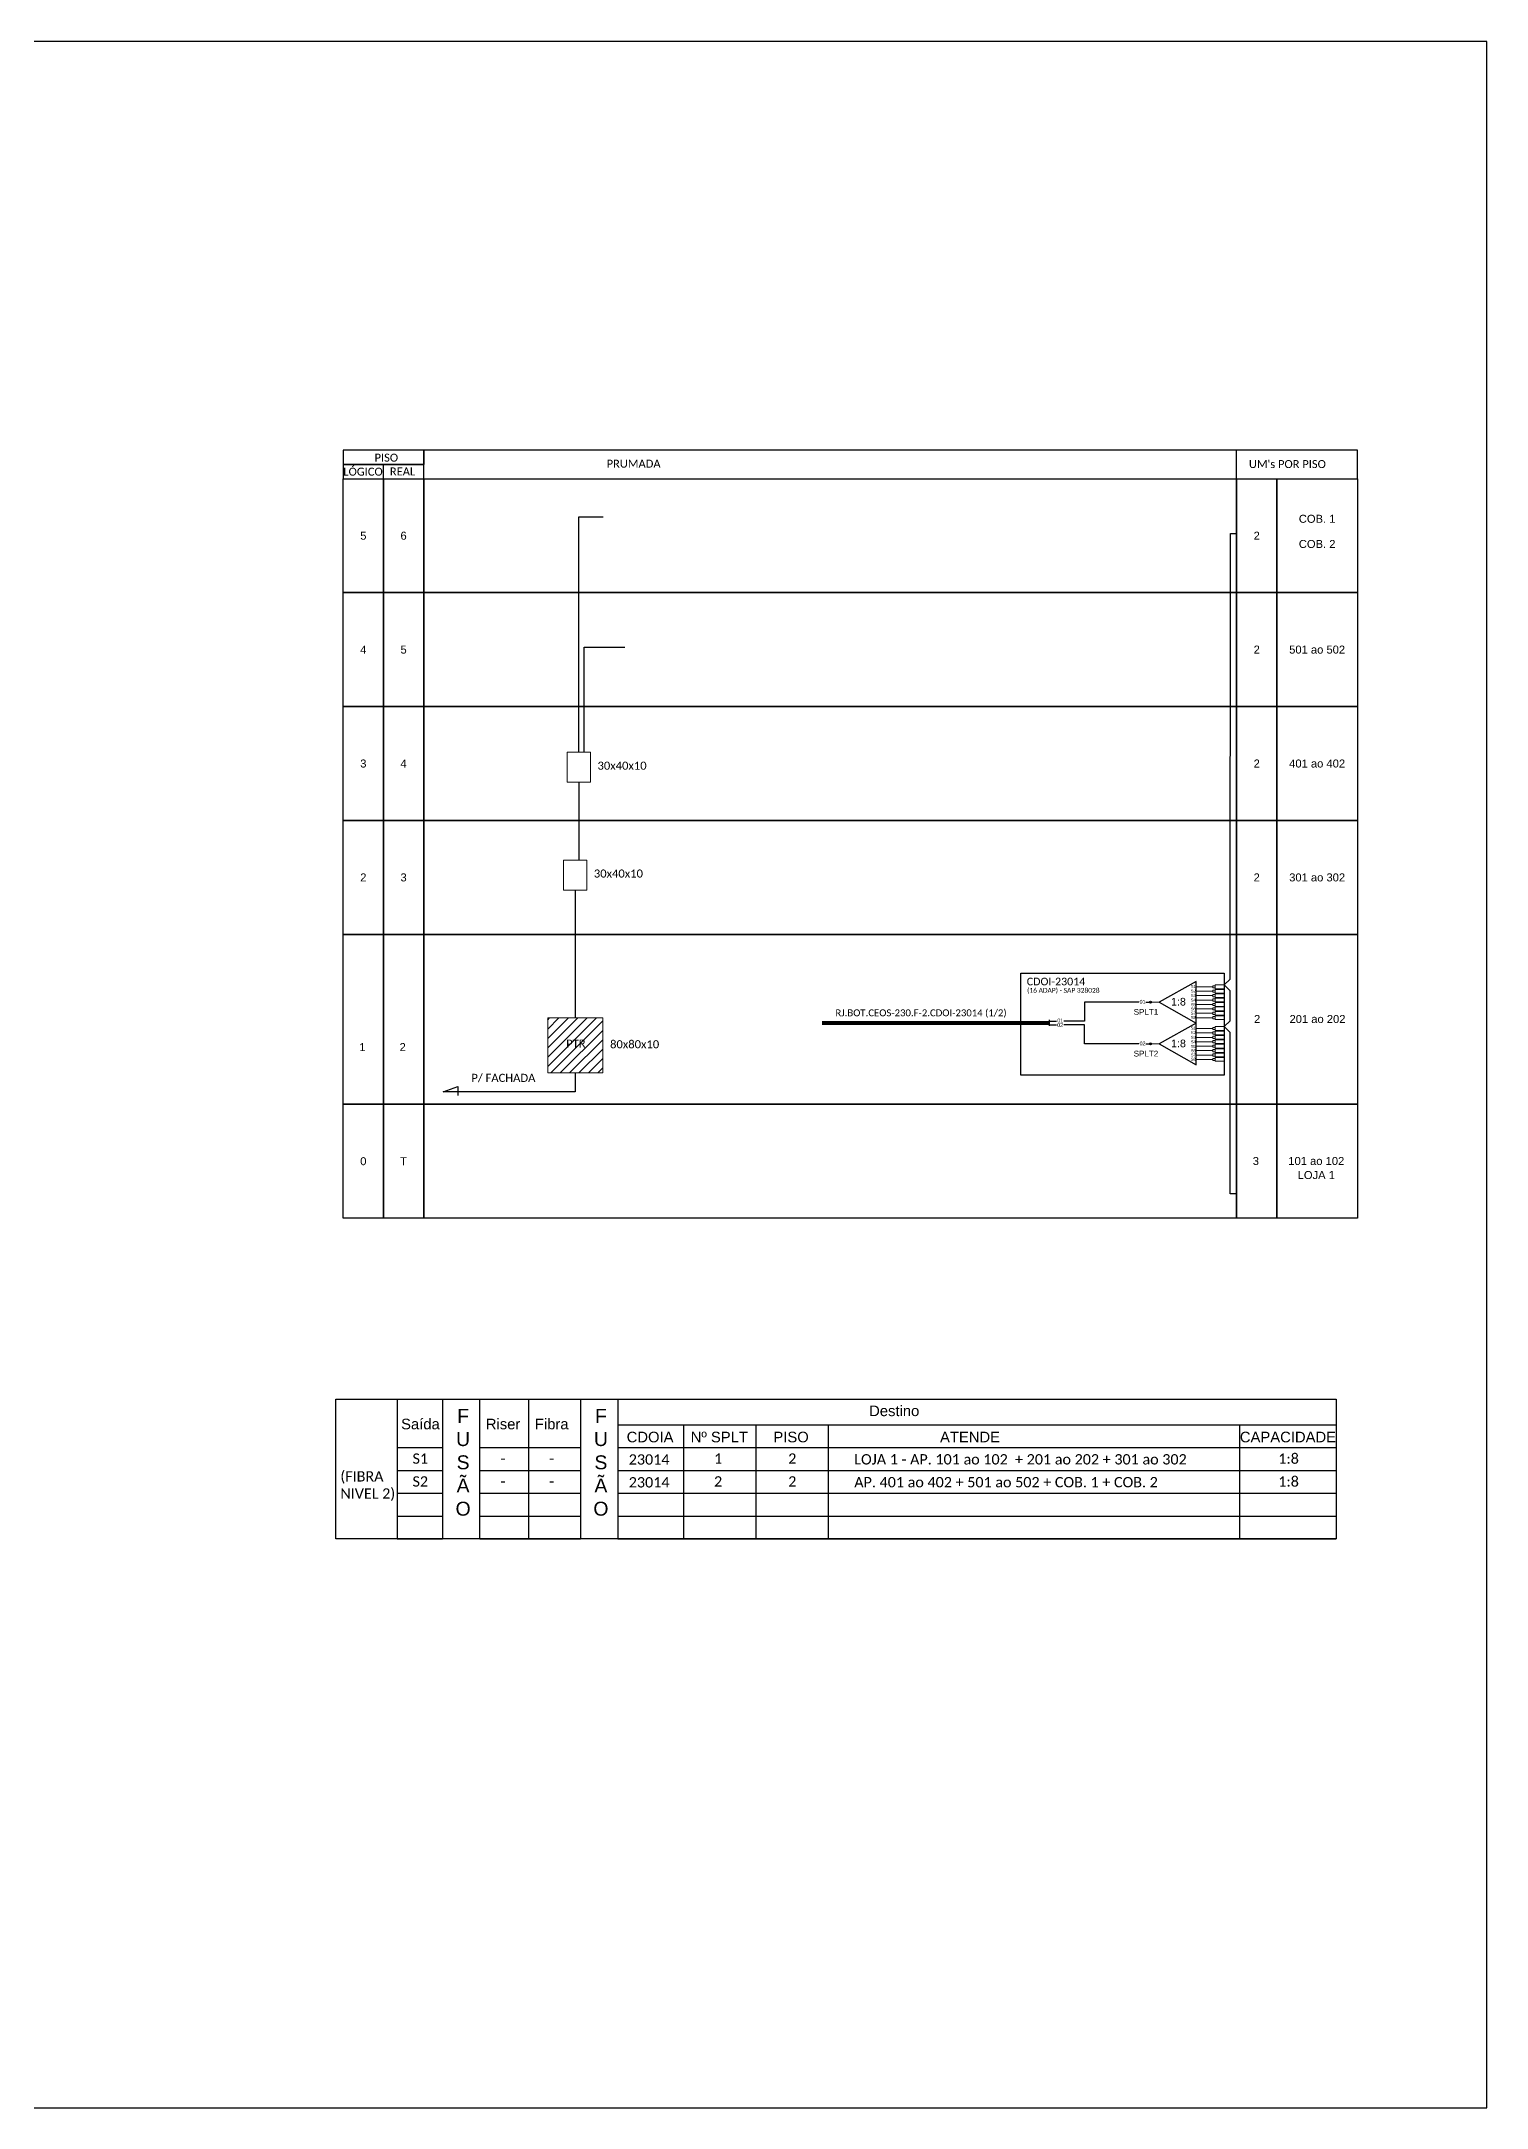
# Model space of a CAD drawing. Extents: x -89 to 749, y 705 to 1299.
# Drawn here: x 334 to 749, y 705 to 1299 of the extents above; entities that cross this region are included whole.
import ezdxf
from ezdxf.enums import TextEntityAlignment as Align

# ---------------------------------------------------------------- set-up
doc = ezdxf.new("R2010")
doc.units = 0
doc.styles.add('ARIAL', font='arial.ttf')
doc.styles.add('WMF-Calibri0', font='calibri.ttf')

# ---------------------------------------------------------------- blocks, each defined once
blk = doc.blocks.new('SPLT_1-8_SC-APC')
at = {"color": 1}
blk.add_lwpolyline([(-7.37, -2.1), (-17.04, -7.55), (-7.37, -13), (-7.37, -2.1)], dxfattribs=at)
at = {"color": 3, "lineweight": 0}
for points in [[(-2.99, -3.51), (-7.37, -3.51)], [(-7.37, -4.66), (-2.99, -4.66)], [(-2.41, -3.02), (-2.41, -4)], [(-2.41, -3.02), (0, -3.02)], [(-2.41, -4), (0, -4)], [(-2.41, -4.17), (-2.41, -5.16)], [(-2.41, -4.17), (0, -4.17)], [(-2.41, -5.16), (0, -5.16)], [(-2.41, -5.32), (-2.41, -6.31)], [(-2.41, -5.32), (0, -5.32)], [(-7.37, -5.82), (-2.99, -5.82)], [(-7.37, -6.97), (-2.99, -6.97)], [(-7.37, -8.12), (-2.99, -8.12)], [(-7.37, -9.28), (-2.99, -9.28)], [(-7.37, -10.43), (-2.99, -10.43)], [(-2.41, -6.31), (0, -6.31)], [(-2.41, -6.48), (-2.41, -7.46)], [(-2.41, -6.48), (0, -6.48)], [(-2.41, -7.46), (0, -7.46)], [(-2.41, -7.63), (-2.41, -8.62)], [(-2.41, -7.63), (0, -7.63)], [(-2.41, -8.62), (0, -8.62)], [(-2.41, -8.78), (-2.41, -9.77)], [(-2.41, -8.78), (0, -8.78)], [(-2.41, -9.77), (0, -9.77)], [(-2.41, -9.94), (-2.41, -10.92)], [(-2.41, -9.94), (0, -9.94)], [(-7.37, -11.58), (-2.99, -11.58)], [(-2.41, -10.92), (0, -10.92)], [(-2.41, -11.09), (-2.41, -12.08)], [(-2.41, -11.09), (0, -11.09)], [(-2.41, -12.08), (0, -12.08)]]:
    blk.add_lwpolyline(points, dxfattribs=at)
for points in [[(-2.99, -3.22), (-2.41, -3.22), (-2.41, -3.8), (-2.99, -3.8)], [(-2.99, -4.38), (-2.41, -4.38), (-2.41, -4.95), (-2.99, -4.95)], [(-2.99, -5.53), (-2.41, -5.53), (-2.41, -6.1), (-2.99, -6.1)], [(-2.99, -6.68), (-2.41, -6.68), (-2.41, -7.26), (-2.99, -7.26)], [(-2.99, -7.84), (-2.41, -7.84), (-2.41, -8.41), (-2.99, -8.41)], [(-2.99, -8.99), (-2.41, -8.99), (-2.41, -9.56), (-2.99, -9.56)], [(-2.99, -10.14), (-2.41, -10.14), (-2.41, -10.72), (-2.99, -10.72)], [(-2.99, -11.3), (-2.41, -11.3), (-2.41, -11.87), (-2.99, -11.87)]]:
    blk.add_lwpolyline(points, close=True, dxfattribs=at)
at = {"color": 1, "lineweight": 0}
blk.add_lwpolyline([(-17.04, -7.55), (-19.26, -7.55)], dxfattribs=at)
at = {"color": 1, "style": 'ARIAL'}
for s, height, p in [('S1', 0.75, (-8.74, -3.78)), ('S2', 0.75, (-8.74, -4.97)), ('1:8', 2, (-13.91, -8.4)), ('S3', 0.75, (-8.74, -6.18)), ('S4', 0.75, (-8.74, -7.36)), ('S5', 0.75, (-8.74, -8.57)), ('S6', 0.75, (-8.74, -9.69)), ('S7', 0.75, (-8.74, -10.78)), ('S8', 0.75, (-8.74, -11.9))]:
    blk.add_text(s, height=height, dxfattribs=at).set_placement(p)

msp = doc.modelspace()

# ---------------------------------------------------------------- hatches: boundary and pattern name
h = msp.add_hatch(color=3)
h.dxf.hatch_style = 1
edge = h.paths.add_edge_path()
edge.add_arc((652.65, 1022.79), 0.282, 0, 360)
h = msp.add_hatch()
h.set_pattern_fill('ANSI31', color=1, scale=0.6)
h.set_pattern_definition([(45, (-297.215, 3689.5789), (-1.3470384, 1.3470384), [])])
h.paths.add_polyline_path([(495.2, 1002.52), (495.2, 1018.32), (479.39, 1018.32), (479.39, 1002.52)])
h.paths.add_polyline_path([(484.12, 1009.15), (490.93, 1009.15), (490.93, 1012.62), (484.12, 1012.62)], flags=24)
h = msp.add_hatch(color=3)
h.dxf.hatch_style = 1
edge = h.paths.add_edge_path()
edge.add_arc((652.65, 1010.8), 0.282, 0, 360)

# ---------------------------------------------------------------- linework, layer by layer
at = {"color": 3}
msp.add_line((623.55, 1017.38), (625.6, 1017.38), dxfattribs=at)
at = {"color": 2}
for p, q in [((633.67, 1016.28), (627.72, 1016.28)), ((633.67, 1010.8), (633.67, 1016.28)), ((649.26, 1010.8), (633.67, 1010.8))]:
    msp.add_line(p, q, dxfattribs=at)
at = {"color": 7}
for p, q in [((449.21, 908.65), (449.21, 868.52)), ((473.91, 908.65), (473.91, 868.52)), ((488.82, 908.65), (488.82, 868.52)), ((499.54, 908.65), (499.54, 868.52)), ((518.41, 901.35), (518.41, 868.52)), ((539.21, 901.35), (539.21, 868.52)), ((559.97, 901.35), (559.97, 868.52)), ((678.24, 901.35), (678.24, 868.52))]:
    msp.add_line(p, q, dxfattribs=at)
for points in [[(-89.32, 705.02), (749.25, 705.02), (749.25, 1299.02), (-89.32, 1299.02), (-89.32, 705.02)], [(432.19, 1173.28), (432.19, 1177.39)], [(443.77, 1173.28), (712.14, 1173.28), (712.14, 1181.51), (443.77, 1181.51), (443.77, 1181.51), (443.77, 1177.39)], [(677.38, 1173.28), (677.38, 1181.51)]]:
    msp.add_lwpolyline(points)
for points in [[(420.62, 1177.39), (443.77, 1177.39), (443.77, 1181.51), (420.62, 1181.51)], [(420.62, 1173.28), (443.77, 1173.28), (443.77, 1177.39), (420.62, 1177.39)]]:
    msp.add_lwpolyline(points, close=True)
at = {"color": 255}
for points in [[(420.62, 1173.28), (432.19, 1173.28), (432.19, 1140.54), (420.62, 1140.54)], [(432.19, 1173.28), (443.77, 1173.28), (443.77, 1140.54), (432.19, 1140.54)], [(443.77, 1173.28), (677.38, 1173.28), (677.38, 1140.54), (443.77, 1140.54)], [(677.38, 1173.28), (688.96, 1173.28), (688.96, 1140.54), (677.38, 1140.54)], [(688.96, 1173.28), (712.1, 1173.28), (712.1, 1140.54), (688.96, 1140.54)], [(420.62, 1140.54), (432.19, 1140.54), (432.19, 1107.79), (420.62, 1107.79)], [(432.19, 1140.54), (443.77, 1140.54), (443.77, 1107.79), (432.19, 1107.79)], [(443.77, 1140.54), (677.38, 1140.54), (677.38, 1107.79), (443.77, 1107.79)], [(677.38, 1140.54), (688.96, 1140.54), (688.96, 1107.79), (677.38, 1107.79)], [(688.96, 1140.54), (712.1, 1140.54), (712.1, 1107.79), (688.96, 1107.79)], [(420.62, 1107.79), (432.19, 1107.79), (432.19, 1075.05), (420.62, 1075.05)], [(432.19, 1107.79), (443.77, 1107.79), (443.77, 1075.05), (432.19, 1075.05)], [(443.77, 1107.79), (677.38, 1107.79), (677.38, 1075.05), (443.77, 1075.05)], [(677.38, 1107.79), (688.96, 1107.79), (688.96, 1075.05), (677.38, 1075.05)], [(688.96, 1107.79), (712.1, 1107.79), (712.1, 1075.05), (688.96, 1075.05)], [(420.62, 1075.05), (432.19, 1075.05), (432.19, 1042.31), (420.62, 1042.31)], [(432.19, 1075.05), (443.77, 1075.05), (443.77, 1042.31), (432.19, 1042.31)], [(443.77, 1075.05), (677.38, 1075.05), (677.38, 1042.31), (443.77, 1042.31)], [(677.38, 1075.05), (688.96, 1075.05), (688.96, 1042.31), (677.38, 1042.31)], [(688.96, 1075.05), (712.1, 1075.05), (712.1, 1042.31), (688.96, 1042.31)], [(420.62, 1042.31), (432.19, 1042.31), (432.19, 993.47), (420.62, 993.47)], [(432.19, 1042.31), (443.77, 1042.31), (443.77, 993.47), (432.19, 993.47)], [(443.77, 1042.31), (677.38, 1042.31), (677.38, 993.47), (443.77, 993.47)], [(677.38, 1042.31), (688.96, 1042.31), (688.96, 993.47), (677.38, 993.47)], [(688.96, 1042.31), (712.1, 1042.31), (712.1, 993.47), (688.96, 993.47)], [(420.62, 993.47), (432.19, 993.47), (432.19, 960.73), (420.62, 960.73)], [(432.19, 993.47), (443.77, 993.47), (443.77, 960.73), (432.19, 960.73)], [(443.77, 993.47), (677.38, 993.47), (677.38, 960.73), (443.77, 960.73)], [(677.38, 993.47), (688.96, 993.47), (688.96, 960.73), (677.38, 960.73)], [(688.96, 993.47), (712.1, 993.47), (712.1, 960.73), (688.96, 960.73)]]:
    msp.add_lwpolyline(points, close=True, dxfattribs=at)
at = {"color": 3}
for points in [[(488.35, 1094.67), (488.35, 1162.32), (495.37, 1162.32)], [(677.37, 967.74), (675.56, 967.74), (675.56, 1014.13), (673.84, 1015.78), (675.56, 1017.44), (675.56, 1026.11), (673.84, 1027.77), (675.56, 1029.43), (675.6, 1157.55), (677.42, 1157.55)], [(489.86, 1094.67), (489.86, 1124.84), (501.61, 1124.84)], [(488.35, 1086.05), (488.35, 1063.66)], [(487.29, 1055.04), (487.29, 1018.32)], [(649.26, 1022.79), (633.67, 1022.79), (633.67, 1017.38), (627.71, 1017.38)], [(651.33, 1022.79), (652.65, 1022.79)], [(487.29, 1002.52), (487.29, 997.03), (449.34, 997.03), (453.58, 998.54), (453.58, 995.94)]]:
    msp.add_lwpolyline(points, dxfattribs=at)
at = {"color": 0, "lineweight": 0}
for points in [[(485.03, 1094.67), (491.66, 1094.67), (491.66, 1086.05), (485.03, 1086.05)], [(483.98, 1063.66), (490.6, 1063.66), (490.6, 1055.04), (483.98, 1055.04)]]:
    msp.add_lwpolyline(points, close=True, dxfattribs=at)
at = {"color": 1}
msp.add_lwpolyline([(615.4, 1031.16), (673.84, 1031.16), (673.84, 1001.81), (615.4, 1001.81)], close=True, dxfattribs=at)
at = {"color": 1, "lineweight": 0}
msp.add_lwpolyline([(479.39, 1018.32), (495.2, 1018.32), (495.2, 1002.52), (479.39, 1002.52)], close=True, dxfattribs=at)
at = {"color": 1, "const_width": 1.1}
msp.add_lwpolyline([(558.22, 1016.83), (623.55, 1016.83)], dxfattribs=at)
at = {"color": 1}
msp.add_lwpolyline([(623.55, 1017.69), (623.55, 1015.97)], dxfattribs=at)
at = {"color": 2}
for points in [[(623.55, 1016.28), (625.6, 1016.28)], [(651.33, 1010.8), (652.65, 1010.8)]]:
    msp.add_lwpolyline(points, dxfattribs=at)
at = {"color": 7}
msp.add_lwpolyline([(418.54, 908.65), (706.02, 908.65), (706.02, 868.52), (418.54, 868.52)], close=True, dxfattribs=at)
for points in [[(436.18, 908.65), (436.18, 868.52)], [(459.92, 868.52), (459.92, 908.65)], [(499.54, 901.35), (706.02, 901.35)], [(436.18, 894.79), (449.21, 894.79)], [(459.92, 894.79), (488.82, 894.79)], [(499.54, 894.79), (706.02, 894.79)], [(436.18, 888.22), (449.21, 888.22)], [(459.92, 888.22), (488.82, 888.22)], [(499.54, 888.22), (559.97, 888.22)], [(559.97, 888.22), (678.24, 888.22)], [(678.24, 888.22), (706.02, 888.22)], [(436.18, 881.66), (449.21, 881.66)], [(459.92, 881.66), (488.82, 881.66)], [(499.54, 881.66), (706.02, 881.66)], [(436.18, 875.09), (449.21, 875.09)], [(459.92, 875.09), (488.82, 875.09)], [(499.54, 875.09), (706.02, 875.09)], [(436.18, 868.52), (449.21, 868.52)], [(436.18, 868.52), (449.21, 868.52)], [(459.92, 868.52), (488.82, 868.52)], [(459.92, 868.52), (488.82, 868.52)], [(499.54, 868.52), (706.02, 868.52)], [(499.54, 868.52), (706.02, 868.52)]]:
    msp.add_lwpolyline(points, dxfattribs=at)
at = {"color": 3}
for centre in [(652.65, 1022.79), (652.65, 1010.8)]:
    msp.add_circle(centre, 0.282, dxfattribs=at)
at = {"color": 255}
for p in [(420.62, 1140.54), (420.62, 1107.79), (420.62, 1075.05), (420.62, 1042.31), (420.62, 993.47)]:
    msp.add_point(p, dxfattribs=at)

# ---------------------------------------------------------------- block references
at = {"color": 3, "xscale": 1.1, "yscale": 1.1, "zscale": 1.1}
for p in [(673.84, 1031.09), (673.84, 1019.1)]:
    msp.add_blockref('SPLT_1-8_SC-APC', p, dxfattribs=at)

# ---------------------------------------------------------------- texts
at = {"style": 'WMF-Calibri0'}
for s, height, p in [('  LÓGICO', 2.3, (419.04, 1174.17)), ('     PISO', 2.3, (425.58, 1178.2)), ('    REAL', 2.3, (430.8, 1174.23)), ('PRUMADA', 2.3, (496.33, 1176.46)), ("UM's POR PISO", 2.3, (680.91, 1176.35)), ('30x40x10', 2.317, (493.71, 1089.64)), ('30x40x10', 2.317, (492.66, 1058.63)), ('PTR', 2.317, (484.7, 1009.74)), ('80x80x10', 2.317, (497.33, 1009.56)), ('P/ FACHADA', 2.317, (457.46, 999.9))]:
    msp.add_text(s, height=height, dxfattribs=at).set_placement(p)
at = {"color": 255, "style": 'ARIAL'}
for s, p in [('COB. 1', (700.53, 1161.77)), ('5', (426.41, 1156.91)), ('6', (437.98, 1156.91)), ('2', (683.17, 1156.91)), ('COB. 2', (700.53, 1154.53)), ('4', (426.41, 1124.17)), ('5', (437.98, 1124.17)), ('2', (683.17, 1124.17)), ('501 ao 502', (700.53, 1124.17)), ('3', (426.41, 1091.42)), ('4', (437.98, 1091.42)), ('2', (683.17, 1091.42)), ('401 ao 402', (700.53, 1091.42)), ('2', (426.41, 1058.68)), ('3', (437.98, 1058.68)), ('2', (683.17, 1058.68)), ('301 ao 302', (700.53, 1058.68)), ('2', (683.28, 1017.97)), ('201 ao 202', (700.63, 1017.97)), ('1', (426.16, 1009.91)), ('2', (437.73, 1009.91)), ('0', (426.41, 977.1)), ('T', (437.98, 977.1)), ('3', (682.92, 977.16)), ('101 ao 102', (700.28, 977.16)), ('LOJA 1', (700.28, 973.12))]:
    msp.add_text(s, height=2.3, dxfattribs=at).set_placement(p, align=Align.MIDDLE_CENTER)
at = {"color": 1, "style": 'WMF-Calibri0'}
msp.add_text('CDOI-23014', height=2.2, dxfattribs=at).set_placement((617.08, 1027.65))
msp.add_text('(16 ADAP) - SAP 328028', height=1.375, dxfattribs=at).set_placement((627.59, 1025.53), align=Align.CENTER)
at = {"style": 'ARIAL'}
for s, p in [('01', (650.35, 1022.93)), ('02', (626.67, 1016.25)), ('01', (626.71, 1017.55)), ('02', (650.35, 1010.95))]:
    msp.add_text(s, height=1.1, dxfattribs=at).set_placement(p, align=Align.MIDDLE_CENTER)
at = {"color": 1, "style": 'WMF-Calibri0'}
msp.add_text('RJ.BOT.CEOS-230.F-2.CDOI-23014 (1/2)', height=1.98, dxfattribs=at).set_placement((586.69, 1019.75, 2.2), align=Align.MIDDLE_CENTER)
at = {"style": 'ARIAL'}
for s, p in [('SPLT1', (651.34, 1019.19)), ('SPLT2', (651.34, 1007.2))]:
    msp.add_text(s, height=1.65, dxfattribs=at).set_placement(p, align=Align.CENTER)
at = {"color": 7, "style": 'ARIAL'}
for s, p in [('Saída', (442.82, 901.55)), ('Riser', (466.57, 901.55)), ('Fibra', (480.56, 901.55)), ('Destino', (578.98, 905.34)), ('CDOIA', (508.82, 897.81)), ('Nº SPLT', (528.72, 897.81)), ('PISO', (549.34, 897.81)), ('ATENDE', (600.77, 897.81)), ('CAPACIDADE', (692.14, 897.81))]:
    msp.add_text(s, height=3.044, dxfattribs=at).set_placement(p, align=Align.MIDDLE_CENTER)
at = {"color": 7, "style": 'WMF-Calibri0'}
for s, height, p in [('S1', 2.966, (440.55, 890.13)), ('-', 2.97, (465.85, 890.13)), ('-', 2.97, (479.83, 890.13)), ('23014', 2.966, (502.69, 889.88)), ('1', 2.97, (527.2, 890.13)), ('2', 2.97, (548.52, 890.13)), ('LOJA 1 - AP. 101 ao 102  + 201 ao 202 + 301 ao 302', 2.9659, (567.5, 889.92)), ('1:8', 2.966, (689.36, 890.13)), ('S2', 2.966, (440.55, 883.56)), ('23014', 2.966, (502.69, 883.31)), ('2', 2.97, (527.2, 883.56)), ('2', 2.97, (548.52, 883.56)), ('AP. 401 ao 402 + 501 ao 502 + COB. 1 + COB. 2', 2.9659, (567.5, 883.35)), ('1:8', 2.966, (689.36, 883.56)), ('-', 2.97, (465.85, 883.56)), ('-', 2.97, (479.83, 883.56))]:
    msp.add_text(s, height=height, dxfattribs=at).set_placement(p)
at = {"color": 7}
for s, insert, char_height, width, attachment_point, style in [('F\\PU\\PS\\PÃ\\PO', (455.08, 905.88), 4, 2.5977, 2, 'ARIAL'), ('F\\PU\\PS\\PÃ\\PO', (494.69, 905.88), 4, 2.5977, 2, 'ARIAL'), ('(FIBRA NIVEL 2)', (419.81, 887.99), 2.9659, 16.8313, 1, 'WMF-Calibri0')]:
    msp.add_mtext(s, dxfattribs=dict(at, insert=insert, char_height=char_height, width=width, attachment_point=attachment_point, style=style))

doc.saveas('drawing.dxf')
